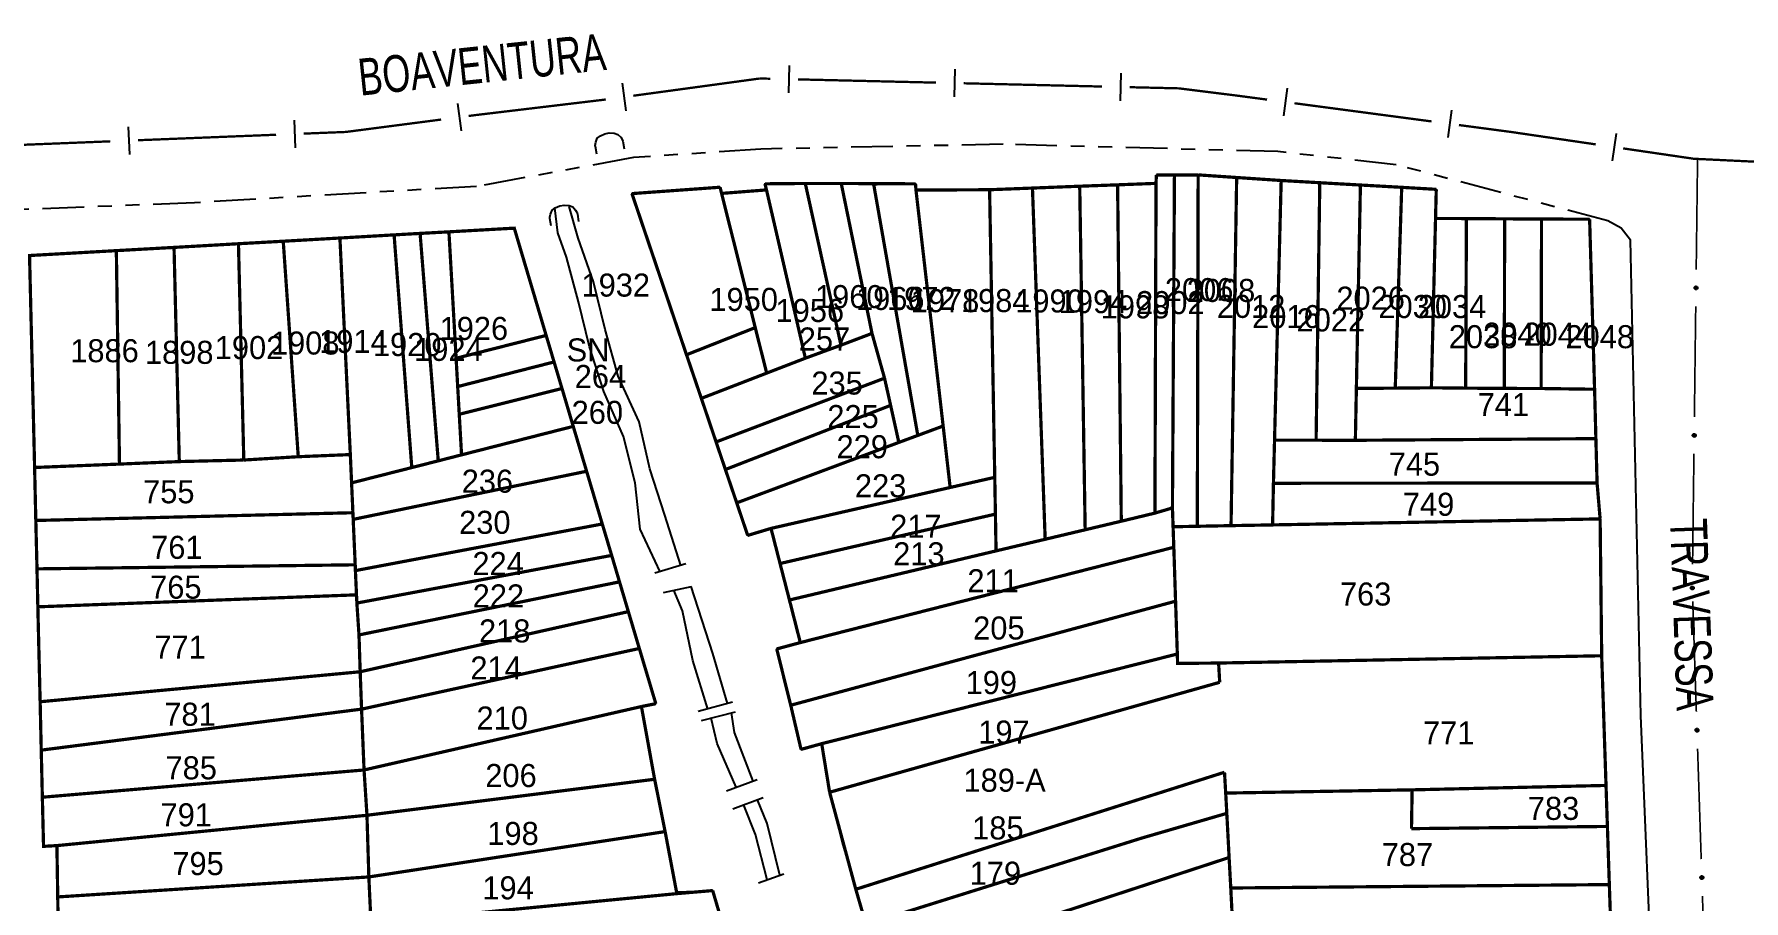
# Model space of a CAD drawing. Extents: x 202481 to 204056, y 4838981 to 4840330.
# Drawn here: x 202910.4 to 203095.9, y 4840071.2 to 4840165.3 of the extents above; entities that cross this region are included whole.
import ezdxf
from ezdxf.enums import TextEntityAlignment as Align

# ---------------------------------------------------------------- set-up
doc = ezdxf.new("R2010")
doc.units = 0
doc.header["$LTSCALE"] = 1.5
doc.header["$MEASUREMENT"] = 0
doc.linetypes.add('TRACO_25', pattern=[8, 3, -1, 1, -1, 1, -1])
for name, color, linetype in [('CD_MALHA_LOTES', 7, 'CONTINUOUS'), ('HD-CURSO-PERENE', 170, 'CONTINUOUS'), ('LM-LIM-SETORES-BAIRROS', 250, 'CONTINUOUS'), ('RU-QUADRA', 210, 'CONTINUOUS'), ('SV-EIXO-RUA-PAV', 20, 'CONTINUOUS'), ('SV-ESTIVAS', 7, 'CONTINUOUS'), ('SV-PONTE-BUEIRO', 251, 'CONTINUOUS'), ('SV-RUA-NAO-PAV', 7, 'CONTINUOUS'), ('SV-RUA-PAVIM', 7, 'CONTINUOUS'), ('SV-TXT-RUA-PAV', 7, 'CONTINUOUS'), ('Th_NmrPort', 1, 'CONTINUOUS')]:
    doc.layers.add(name, color=color, linetype=linetype)
doc.styles.add('ARIAL', font='ARIAL.SHX')

# ---------------------------------------------------------------- blocks, each defined once
blk = doc.blocks.new('COD119', base_point=(203350.85, 4840079.89))
at = {"layer": 'SV-PONTE-BUEIRO'}
blk.add_lwpolyline([(203349.34, 4840077.89), (203349.34, 4840078.723333), (203349.34, 4840078.848333), (203349.465833, 4840079.181667), (203349.7175, 4840079.556667), (203350.095, 4840079.765), (203350.598333, 4840079.89), (203351.101667, 4840079.89), (203351.605, 4840079.765), (203351.9825, 4840079.556667), (203352.234167, 4840079.181667), (203352.36, 4840078.848333), (203352.36, 4840078.723333), (203352.36, 4840077.89)], dxfattribs=at)

msp = doc.modelspace()

# ---------------------------------------------------------------- linework, layer by layer
at = {"layer": 'CD_MALHA_LOTES', "linetype": 'Continuous', "const_width": 0.35, "flags": 128}
for points in [[(202989.69, 4840149.03), (202994.07, 4840149.07)], [(202989.86, 4840148.37), (202989.69, 4840149.03)], [(202994.07, 4840149.07), (202997.97, 4840149.07)], [(202997.94, 4840131.52), (202994.07, 4840149.07)], [(203001.31, 4840132.8), (202997.97, 4840149.07)], [(202997.97, 4840149.07), (203001.48, 4840149.05)], [(203006.28, 4840121.73), (203001.48, 4840149.05)], [(203001.48, 4840149.05), (203006.03, 4840149.03)], [(203006.03, 4840149.03), (203006.08, 4840148.35)], [(203027.96, 4840148.92), (203032.13, 4840149.08)], [(203032.01, 4840113.3), (203032.13, 4840149.08)], [(203032.13, 4840149.08), (203032.17, 4840149.98)], [(203032.17, 4840149.98), (203034.13, 4840149.99)], [(203033.91, 4840113.86), (203034.13, 4840149.99)], [(203034.13, 4840149.99), (203036.7, 4840150)], [(203036.7, 4840150), (203036.61, 4840111.87)], [(203036.7, 4840150), (203040.88, 4840149.715)], [(203040.27, 4840111.94), (203040.88, 4840149.715)], [(203040.88, 4840149.715), (203045.71, 4840149.39)], [(203044.99, 4840121.21), (203045.71, 4840149.39)], [(203045.71, 4840149.39), (203049.9, 4840149.15)], [(203049.5, 4840121.21), (203049.9, 4840149.15)], [(203049.9, 4840149.15), (203051.1, 4840149.08)], [(203051.1, 4840149.08), (203054.31, 4840148.9)], [(202975.26, 4840147.97), (202984.82, 4840148.66)], [(202975.26, 4840147.97), (202981.18, 4840130.48)], [(202984.82, 4840148.66), (202984.99, 4840147.99)], [(202984.99, 4840147.99), (202989.86, 4840148.37)], [(202988.64, 4840133.43), (202984.99, 4840147.99)], [(202994.08, 4840130.11), (202989.86, 4840148.37)], [(203006.08, 4840148.35), (203014.07, 4840148.39)], [(203009.03, 4840122.75), (203006.08, 4840148.35)], [(203014.07, 4840148.39), (203018.72, 4840148.57)], [(203014.63, 4840117.18), (203014.07, 4840148.39)], [(203018.72, 4840148.57), (203023.85, 4840148.77)], [(203020.1, 4840110.46), (203018.72, 4840148.57)], [(203023.85, 4840148.77), (203027.96, 4840148.92)], [(203024.44, 4840111.49), (203023.85, 4840148.77)], [(203028.36, 4840112.42), (203027.96, 4840148.92)], [(203053.87, 4840126.83), (203054.31, 4840148.9)], [(203054.31, 4840148.9), (203058.79, 4840148.65)], [(203058.79, 4840148.65), (203058.09, 4840126.86)], [(203058.79, 4840148.65), (203062.54, 4840148.43)], [(203062.54, 4840148.43), (203062.46, 4840145.27)], [(203062.01, 4840126.9), (203062.46, 4840145.27)], [(203062.46, 4840145.27), (203065.81, 4840145.26)], [(202949.45, 4840143.49), (202943.57, 4840143.15)], [(202952.27, 4840143.65), (202949.45, 4840143.49)], [(202949.45, 4840143.49), (202951.37, 4840118.24)], [(202955.4, 4840143.82), (202952.27, 4840143.65)], [(202954.24, 4840118.97), (202952.27, 4840143.65)], [(202965.95, 4840132.58), (202962.49, 4840144.22), (202955.4, 4840143.82)], [(202956.18, 4840130.1), (202955.4, 4840143.82)], [(203065.73, 4840126.86), (203065.81, 4840145.26)], [(203065.81, 4840145.26), (203069.96, 4840145.23)], [(203069.92, 4840126.83), (203069.96, 4840145.23)], [(203069.96, 4840145.23), (203073.96, 4840145.21)], [(203073.92, 4840126.82), (203073.96, 4840145.21)], [(203073.96, 4840145.21), (203079.18, 4840145.19)], [(203079.18, 4840145.19), (203079.72, 4840126.74)], [(202919.31, 4840141.78), (202909.89, 4840141.25), (202910.44, 4840118.25)], [(202925.57, 4840142.13), (202919.31, 4840141.78)], [(202919.65, 4840118.62), (202919.31, 4840141.78)], [(202932.56, 4840142.53), (202925.57, 4840142.13)], [(202926.14, 4840118.89), (202925.57, 4840142.13)], [(202937.42, 4840142.8), (202932.56, 4840142.53)], [(202933.14, 4840119.06), (202932.56, 4840142.53)], [(202943.57, 4840143.15), (202937.42, 4840142.8)], [(202939.05, 4840119.42), (202937.42, 4840142.8)], [(202944.7, 4840119.65), (202943.57, 4840143.15)], [(202956.18, 4840130.1), (202965.95, 4840132.58)], [(202966.81, 4840129.7), (202965.95, 4840132.58)], [(202981.18, 4840130.48), (202988.64, 4840133.43)], [(202989.88, 4840128.49), (202988.64, 4840133.43)], [(203001.31, 4840132.8), (202997.94, 4840131.52)], [(203002.67, 4840127.94), (203001.31, 4840132.8)], [(202982.79, 4840125.75), (202981.18, 4840130.48)], [(202994.08, 4840130.11), (202997.94, 4840131.52)], [(202956.35, 4840127.03), (202956.18, 4840130.1)], [(202956.35, 4840127.03), (202966.81, 4840129.7)], [(202966.81, 4840129.7), (202967.67, 4840126.82)], [(202989.88, 4840128.49), (202994.08, 4840130.11)], [(202956.52, 4840124.02), (202956.35, 4840127.03)], [(202967.67, 4840126.82), (202956.52, 4840124.02)], [(202968.89, 4840122.71), (202967.67, 4840126.82)], [(202989.88, 4840128.49), (202982.79, 4840125.75)], [(203002.67, 4840127.94), (202984.39, 4840121.02)], [(203003.33, 4840124.99), (203002.67, 4840127.94)], [(203053.87, 4840126.83), (203053.76, 4840121.2)], [(203058.09, 4840126.86), (203053.87, 4840126.83)], [(203062.01, 4840126.9), (203058.09, 4840126.86)], [(203065.73, 4840126.86), (203062.01, 4840126.9)], [(203069.92, 4840126.83), (203065.73, 4840126.86)], [(203073.92, 4840126.82), (203069.92, 4840126.83)], [(203079.72, 4840126.74), (203073.92, 4840126.82)], [(203079.72, 4840126.74), (203079.86, 4840121.38)], [(202984.39, 4840121.02), (202982.79, 4840125.75)], [(202985.4, 4840118.03), (203003.33, 4840124.99)], [(203004.22, 4840120.97), (203003.33, 4840124.99)], [(202956.77, 4840119.62), (202956.52, 4840124.02)], [(202968.89, 4840122.71), (202956.77, 4840119.62)], [(202970.34, 4840117.84), (202968.89, 4840122.71)], [(203006.28, 4840121.73), (203004.22, 4840120.97)], [(203009.03, 4840122.75), (203006.28, 4840121.73)], [(203009.79, 4840116.08), (203009.03, 4840122.75)], [(203044.87, 4840116.54), (203044.99, 4840121.21)], [(203049.5, 4840121.21), (203044.99, 4840121.21)], [(203053.76, 4840121.2), (203049.5, 4840121.21)], [(203079.86, 4840121.38), (203053.76, 4840121.2)], [(203079.86, 4840121.38), (203079.99, 4840116.57)], [(202939.05, 4840119.42), (202933.14, 4840119.06)], [(202944.7, 4840119.65), (202939.05, 4840119.42)], [(202944.836255, 4840116.57939), (202944.7, 4840119.65)], [(202956.77, 4840119.62), (202954.24, 4840118.97)], [(202985.4, 4840118.03), (202984.39, 4840121.02)], [(202986.63, 4840114.41), (203004.22, 4840120.97)], [(202910.44, 4840118.25), (202919.65, 4840118.62)], [(202910.44, 4840118.25), (202910.57, 4840112.5)], [(202926.14, 4840118.89), (202919.65, 4840118.62)], [(202933.14, 4840119.06), (202926.14, 4840118.89)], [(202944.836255, 4840116.57939), (202951.37, 4840118.24)], [(202970.34, 4840117.84), (202945.01, 4840112.62)], [(202951.37, 4840118.24), (202954.24, 4840118.97)], [(202972.04, 4840112.12), (202970.34, 4840117.84)], [(202986.63, 4840114.41), (202985.4, 4840118.03)], [(202944.98, 4840113.34), (202944.836255, 4840116.57939)], [(202990.35, 4840111.64), (203009.79, 4840116.08)], [(203014.63, 4840117.18), (203009.79, 4840116.08)], [(203014.7, 4840113.19), (203014.63, 4840117.18)], [(203044.78, 4840112.02), (203044.87, 4840116.54)], [(203079.99, 4840116.57), (203044.87, 4840116.54)], [(203079.99, 4840116.57), (203080.32, 4840112.67)], [(202987.82, 4840110.88), (202986.63, 4840114.41)], [(203033.91, 4840113.86), (203032.01, 4840113.3)], [(203033.98, 4840111.82), (203033.91, 4840113.86)], [(202910.57, 4840112.5), (202944.98, 4840113.34)], [(202910.57, 4840112.5), (202910.7, 4840107.25)], [(202945.01, 4840112.62), (202944.98, 4840113.34)], [(202945.23, 4840107.69), (202945.01, 4840112.62)], [(202945.25, 4840107.06), (202972.04, 4840112.12)], [(202973.06, 4840108.71), (202972.04, 4840112.12)], [(202991.33, 4840107.83), (203014.7, 4840113.19)], [(203014.77, 4840109.2), (203014.7, 4840113.19)], [(203028.36, 4840112.42), (203024.44, 4840111.49)], [(203032.01, 4840113.3), (203028.36, 4840112.42)], [(203040.27, 4840111.94), (203036.61, 4840111.87)], [(203044.78, 4840112.02), (203040.27, 4840111.94)], [(203080.32, 4840112.67), (203044.78, 4840112.02)], [(203080.32, 4840112.67), (203080.49, 4840097.82)], [(202990.35, 4840111.64), (202987.82, 4840110.88)], [(202991.33, 4840107.83), (202990.35, 4840111.64)], [(203020.1, 4840110.46), (203014.77, 4840109.2)], [(203024.44, 4840111.49), (203020.1, 4840110.46)], [(203036.61, 4840111.87), (203033.98, 4840111.82)], [(203034.06, 4840109.59), (203033.98, 4840111.82)], [(202945.41, 4840103.54), (202973.06, 4840108.71)], [(202973.91, 4840105.84), (202973.06, 4840108.71)], [(202992.35, 4840103.87), (203014.77, 4840109.2)], [(203034.06, 4840109.59), (202993.53, 4840099.25)], [(203034.25, 4840103.74), (203034.06, 4840109.59)], [(202910.7, 4840107.25), (202945.23, 4840107.69)], [(202910.7, 4840107.25), (202910.79, 4840103.13)], [(202945.25, 4840107.06), (202945.23, 4840107.69)], [(202945.37, 4840104.43), (202945.25, 4840107.06)], [(202992.35, 4840103.87), (202991.33, 4840107.83)], [(202973.91, 4840105.84), (202945.64, 4840100.08)], [(202974.87, 4840102.61), (202973.91, 4840105.84)], [(202910.79, 4840103.13), (202945.37, 4840104.43)], [(202910.79, 4840103.13), (202911.04, 4840092.83)], [(202945.64, 4840100.08), (202945.41, 4840103.54)], [(202945.77, 4840096.083333), (202974.87, 4840102.61)], [(202976.06, 4840098.61), (202974.87, 4840102.61)], [(202993.53, 4840099.25), (202992.35, 4840103.87)], [(202992.49, 4840092.45), (203034.25, 4840103.74)], [(203034.44, 4840098.01), (203034.25, 4840103.74)], [(202945.64, 4840100.08), (202945.77, 4840096.083333)], [(202990.97, 4840098.56), (202993.53, 4840099.25)], [(202945.92, 4840092.03), (202946.03, 4840092.05), (202976.06, 4840098.61)], [(202977.85, 4840092.62), (202976.06, 4840098.61)], [(202992.49, 4840092.45), (202990.97, 4840098.56)], [(202995.85, 4840088.28), (203034.44, 4840098.01)], [(203034.44, 4840098.01), (203034.47, 4840096.99), (203038.92, 4840097.03)], [(203038.92, 4840097.03), (203080.49, 4840097.82)], [(203080.49, 4840097.82), (203080.96, 4840083.75)], [(202945.77, 4840096.083333), (202911.04, 4840092.83)], [(202945.92, 4840092.03), (202945.77, 4840096.083333)], [(203039.04, 4840094.94), (203038.92, 4840097.03)], [(203039.04, 4840094.94), (202996.71, 4840083.01)], [(202911.04, 4840092.83), (202911.16, 4840087.58)], [(202911.16, 4840087.58), (202945.92, 4840092.03)], [(202946.189, 4840085.427), (202945.92, 4840092.03)], [(202946.189, 4840085.427), (202976.29, 4840092.31)], [(202976.29, 4840092.31), (202977.85, 4840092.62)], [(202977.72, 4840084.42), (202976.29, 4840092.31)], [(202993.61, 4840087.66), (202992.49, 4840092.45)], [(202995.85, 4840088.28), (202993.61, 4840087.66)], [(202996.71, 4840083.01), (202995.85, 4840088.28)], [(202911.16, 4840087.58), (202911.28, 4840082.47)], [(202911.28, 4840082.47), (202946.189, 4840085.427)], [(202946.505714, 4840080.511429), (202946.189, 4840085.427)], [(202946.505714, 4840080.511429), (202977.72, 4840084.42)], [(202978.86, 4840078.74), (202977.72, 4840084.42)], [(203039.56, 4840085.18), (202999.55, 4840072.48)], [(203039.69, 4840082.92), (203039.56, 4840085.18)], [(202911.28, 4840082.47), (202911.41, 4840077.14), (202912.86, 4840077.22)], [(202999.55, 4840072.48), (202996.71, 4840083.01)], [(203039.69, 4840082.92), (203059.92, 4840083.27)], [(203039.81, 4840080.72), (203039.69, 4840082.92)], [(203059.85, 4840079.06), (203059.92, 4840083.27)], [(203059.92, 4840083.27), (203080.96, 4840083.75)], [(203080.96, 4840083.75), (203081.11, 4840079.3)], [(202912.86, 4840077.22), (202946.505714, 4840080.511429)], [(202946.71, 4840073.82), (202946.505714, 4840080.511429)], [(203000.66, 4840068.66), (203030.59, 4840078.04), (203039.81, 4840080.72)], [(203040.06, 4840075.93), (203039.81, 4840080.72)], [(202946.71, 4840073.82), (202978.86, 4840078.74)], [(202980.1325, 4840072.01), (202978.86, 4840078.74)], [(203081.11, 4840079.3), (203059.85, 4840079.06)], [(203081.11, 4840079.3), (203081.32, 4840072.99)], [(202912.86, 4840077.22), (202912.95, 4840071.65)], [(203002.21, 4840063.51), (203040.06, 4840075.93)], [(203040.06, 4840075.93), (203040.24, 4840072.62)], [(202912.95, 4840071.65), (202946.71, 4840073.82)], [(202946.94, 4840068.81), (202946.71, 4840073.82)], [(203040.24, 4840072.62), (203081.32, 4840072.99)], [(203081.32, 4840072.99), (203081.53, 4840066.85)], [(202912.95, 4840071.65), (202913.03, 4840066.09)], [(202980.1325, 4840072.01), (202946.94, 4840068.81)], [(202984.02, 4840072.34), (202980.1325, 4840072.01)], [(202985.9, 4840065.97), (202984.02, 4840072.34)], [(203000.66, 4840068.66), (202999.55, 4840072.48)], [(203040.54, 4840066.7), (203040.24, 4840072.62)]]:
    msp.add_lwpolyline(points, dxfattribs=at)
at = {"layer": 'CD_MALHA_LOTES', "linetype": 'Continuous'}
msp.add_lwpolyline([(202945.37, 4840104.43, 0.35, 0.35, 0), (202945.41, 4840103.54, 0.35, 0.35, 0)], format="xyseb", dxfattribs=at)
at = {"layer": 'HD-CURSO-PERENE', "linetype": 'Continuous'}
for points in [[(202978.33, 4840106.94, 3.89), (202976.16, 4840111.56, 3.81), (202975.6, 4840116.6, 3.82), (202974.36, 4840121.63, 3.83), (202972.22, 4840126.51, 3.83), (202970.66, 4840131.33, 3.78), (202969.45, 4840136.22, 3.78), (202968.17, 4840141.07, 3.77), (202967.2, 4840143.7, 3.73), (202966.9, 4840146.42, 3.74)], [(202980.58, 4840107.63, 3.98), (202978.84, 4840113.07, 3.96), (202977.19, 4840118.12, 3.95), (202976.05, 4840123.22, 3.95), (202973.76, 4840128.15, 3.95), (202972.36, 4840133.24, 3.92), (202971.1, 4840138.4, 3.89), (202969.42, 4840143.15, 3.84), (202968.44, 4840146.57, 3.77)], [(202983.48, 4840092.04, 3.84), (202981.86, 4840097.29, 3.85), (202980.76, 4840102.7, 3.9), (202979.79, 4840104.93, 3.89)], [(202985.63, 4840092.64, 3.98), (202984.02, 4840098.07, 3.98), (202981.7, 4840105.33, 3.98)], [(202986.56, 4840083.55, 3.86), (202984.52, 4840088.29, 3.82), (202983.84, 4840091.05, 3.82)], [(202988.42, 4840084.23, 3.98), (202986.39, 4840089.48, 3.98), (202986.05, 4840091.61, 3.98)], [(202989.92, 4840073.51, 3.84), (202988.67, 4840078.41, 3.86), (202987.4, 4840081.6, 3.86)], [(202991.3, 4840074.01, 3.97), (202989.95, 4840079.63, 3.96), (202988.9, 4840082.17, 3.96)]]:
    msp.add_polyline3d(points, dxfattribs=at)
at = {"layer": 'LM-LIM-SETORES-BAIRROS', "const_width": 0.25}
for points in [[(202989.14, 4840160.46), (202975.3971, 4840158.586711)], [(202989.269978, 4840160.456944), (202989.14, 4840160.46)], [(202990.269701, 4840160.433408), (202989.269978, 4840160.456944)], [(203008.264715, 4840160.009762), (202993.26887, 4840160.362801)], [(203026.259729, 4840159.586115), (203011.263884, 4840159.939154)], [(203034.59, 4840159.39), (203029.258898, 4840159.515507)], [(203035.252316, 4840159.307618), (203034.59, 4840159.39)], [(203040.7, 4840158.63), (203035.252316, 4840159.307618)], [(203041.205907, 4840158.562918), (203040.7, 4840158.63)], [(203044.179876, 4840158.168574), (203041.205907, 4840158.562918)], [(202958.29, 4840156.49), (202957.53185, 4840156.391322)], [(202958.523789, 4840156.517954), (202958.29, 4840156.49)], [(202972.34, 4840158.17), (202958.523789, 4840156.517954)], [(202972.424588, 4840158.181529), (202972.34, 4840158.17)], [(203062.023691, 4840155.80251), (203047.153845, 4840157.77423)], [(202944.23, 4840154.66), (202939.647687, 4840154.477332)], [(202944.640585, 4840154.713439), (202944.23, 4840154.66)], [(202954.556942, 4840156.004118), (202944.640585, 4840154.713439)], [(203070.64, 4840154.66), (203064.997661, 4840155.408166)], [(203070.945011, 4840154.615264), (203070.64, 4840154.66)], [(203079.849736, 4840153.309177), (203070.945011, 4840154.615264)], [(202918.664353, 4840153.640861), (202903.676257, 4840153.043381)], [(202936.650068, 4840154.357836), (202921.661972, 4840153.760357)], [(203090.48, 4840151.75), (203082.817978, 4840152.873815)], [(203090.735709, 4840151.737811), (203090.48, 4840151.75)], [(203097.727768, 4840151.404473), (203090.735709, 4840151.737811)]]:
    msp.add_lwpolyline(points, dxfattribs=at)
at = {"layer": 'LM-LIM-SETORES-BAIRROS'}
for points in [[(202992.304451, 4840161.885921), (202992.233843, 4840158.886752)], [(203010.299465, 4840161.462274), (203010.228857, 4840158.463105)], [(203028.294478, 4840161.038628), (203028.223871, 4840158.039459)], [(202974.203672, 4840159.937907), (202974.608853, 4840156.965395)], [(203046.359694, 4840159.392663), (203045.96535, 4840156.418694)], [(202956.346612, 4840157.749708), (202956.733816, 4840154.7748)], [(203064.20351, 4840157.026599), (203063.809165, 4840154.052629)], [(202920.603018, 4840155.219334), (202920.722514, 4840152.221715)], [(202938.588733, 4840155.93631), (202938.708229, 4840152.938691)], [(203082.046245, 4840154.503057), (203081.610883, 4840151.534815)]]:
    msp.add_lwpolyline(points, dxfattribs=at)
at = {"layer": 'RU-QUADRA', "linetype": 'Continuous', "const_width": 0.18, "flags": 128}
msp.add_lwpolyline([(203081.53, 4840066.85), (203081.32, 4840072.99), (203081.11, 4840079.3), (203080.96, 4840083.75), (203080.76, 4840089.86), (203080.49, 4840097.82), (203080.32, 4840112.67), (203079.99, 4840116.57), (203079.86, 4840121.38), (203079.72, 4840126.74), (203079.18, 4840145.19), (203073.96, 4840145.21), (203069.96, 4840145.23), (203065.81, 4840145.26), (203062.46, 4840145.27), (203062.54, 4840148.43), (203058.79, 4840148.65), (203054.31, 4840148.9), (203049.9, 4840149.15), (203045.71, 4840149.39), (203040.73, 4840149.73), (203036.7, 4840150), (203034.13, 4840149.99), (203032.17, 4840149.98), (203032.13, 4840149.08), (203027.96, 4840148.92), (203023.85, 4840148.77), (203018.72, 4840148.57), (203014.07, 4840148.39), (203006.08, 4840148.35), (203006.03, 4840149.03), (203001.51, 4840148.93), (202997.97, 4840149.07), (202995.27, 4840149.05), (202994.07, 4840149.07), (202989.69, 4840149.03), (202989.86, 4840148.37), (202984.99, 4840147.99), (202984.82, 4840148.66), (202975.26, 4840147.97), (202981.18, 4840130.48), (202982.79, 4840125.75), (202984.39, 4840121.02), (202985.4, 4840118.03), (202986.63, 4840114.41), (202987.82, 4840110.88), (202990.35, 4840111.64), (202991.33, 4840107.83), (202992.35, 4840103.87), (202993.53, 4840099.25), (202990.97, 4840098.56), (202992.49, 4840092.45), (202993.61, 4840087.66), (202995.85, 4840088.28), (202996.71, 4840083.01), (202998.07, 4840077.54), (202999.55, 4840072.48), (203000.66, 4840068.66)], dxfattribs=at)
at = {"layer": 'RU-QUADRA', "linetype": 'Continuous'}
msp.add_lwpolyline([(202913.03, 4840066.09, 0.18, 0.18, 0), (202912.95, 4840071.65, 0.18, 0.18, 0), (202912.86, 4840077.22, 0.18, 0.18, 0), (202911.41, 4840077.14, 0.18, 0.18, 0), (202911.28, 4840082.47, 0.18, 0.18, 0), (202911.16, 4840087.58, 0.18, 0.18, 0), (202911.04, 4840092.83, 0.18, 0.18, 0), (202910.79, 4840103.13, 0.18, 0.18, 0), (202910.7, 4840107.25, 0.18, 0.18, 0), (202910.57, 4840112.5, 0.18, 0.18, 0), (202910.44, 4840118.25, 0.18, 0.18, 0), (202909.89, 4840141.25, 0.18, 0.18, 0), (202919.31, 4840141.78, 0.18, 0.18, 0), (202925.57, 4840142.13, 0.18, 0.18, 0), (202932.56, 4840142.53, 0.18, 0.18, 0), (202937.42, 4840142.8, 0.18, 0.18, 0), (202943.57, 4840143.15, 0.18, 0.18, 0), (202949.45, 4840143.49, 0.18, 0.18, 0), (202952.27, 4840143.65, 0.18, 0.18, 0), (202955.4, 4840143.82, 0.18, 0.18, 0), (202962.49, 4840144.22, 0.18, 0.18, 0), (202965.95, 4840132.58, 0.18, 0.18, 0), (202966.81, 4840129.7, 0.18, 0.18, 0), (202967.67, 4840126.82, 0.18, 0.18, 0), (202968.89, 4840122.71, 0.18, 0.18, 0), (202970.34, 4840117.84, 0.18, 0.18, 0), (202972.04, 4840112.12, 0.18, 0.18, 0), (202973.06, 4840108.71, 0.18, 0.18, 0), (202973.91, 4840105.84, 0.18, 0.18, 0), (202974.87, 4840102.61, 0.18, 0.18, 0), (202976.06, 4840098.61, 0.18, 0.18, 0), (202977.85, 4840092.62, 0.18, 0.18, 0), (202976.29, 4840092.31, 0.18, 0.18, 0), (202977.72, 4840084.42, 0.18, 0.18, 0), (202978.86, 4840078.74, 0.18, 0.18, 0), (202980.11, 4840072.18, 0.18, 0.18, 0), (202984.02, 4840072.34, 0.18, 0.18, 0), (202985.9, 4840065.97, 0.18, 0.18, 0)], format="xyseb", dxfattribs=at)
at = {"layer": 'SV-EIXO-RUA-PAV', "const_width": 0.18}
for points in [[(203090.89, 4840151.39), (203090.746217, 4840139.730997)], [(203090.900817, 4840151.729938), (203090.89, 4840151.39)], [(203090.696892, 4840135.731301), (203090.548915, 4840123.732213)], [(203090.49959, 4840119.732517), (203090.351613, 4840107.73343)], [(203090.367348, 4840103.734405), (203090.762907, 4840091.740927)], [(203090.89476, 4840087.7431), (203091.290319, 4840075.749621)], [(203091.422172, 4840071.751795), (203091.586989, 4840066.754512)]]:
    msp.add_lwpolyline(points, dxfattribs=at)
at = {"layer": 'SV-EIXO-RUA-PAV'}
for points in [[(203090.833399, 4840137.873461), (203090.868046, 4840137.838941), (203090.890764, 4840137.802188), (203090.90089, 4840137.76608), (203090.901517, 4840137.73184), (203090.898214, 4840137.696738), (203090.887076, 4840137.662083), (203090.866194, 4840137.626358), (203090.83181, 4840137.591359), (203090.79263, 4840137.570561), (203090.757762, 4840137.55874), (203090.722096, 4840137.556029), (203090.68805, 4840137.559809), (203090.652434, 4840137.57257), (203090.616437, 4840137.594085), (203090.582081, 4840137.629511), (203090.560056, 4840137.665696), (203090.551179, 4840137.700878), (203090.548681, 4840137.736751), (203090.552483, 4840137.772547), (203090.563612, 4840137.806503), (203090.58534, 4840137.842707), (203090.620756, 4840137.876153), (203090.656594, 4840137.898533), (203090.691642, 4840137.907902), (203090.727016, 4840137.909565), (203090.762263, 4840137.906681), (203090.797565, 4840137.896935), (203090.833399, 4840137.873461)], [(203090.636096, 4840121.874677), (203090.670743, 4840121.840158), (203090.693462, 4840121.803405), (203090.703587, 4840121.767297), (203090.704215, 4840121.733057), (203090.700912, 4840121.697955), (203090.689774, 4840121.663299), (203090.668892, 4840121.627574), (203090.634508, 4840121.592576), (203090.595328, 4840121.571777), (203090.56046, 4840121.559956), (203090.524794, 4840121.557246), (203090.490748, 4840121.561026), (203090.455132, 4840121.573786), (203090.419135, 4840121.595302), (203090.384779, 4840121.630728), (203090.362754, 4840121.666912), (203090.353877, 4840121.702094), (203090.351379, 4840121.737968), (203090.355181, 4840121.773764), (203090.36631, 4840121.807719), (203090.388038, 4840121.843924), (203090.423453, 4840121.87737), (203090.459292, 4840121.89975), (203090.49434, 4840121.909118), (203090.529714, 4840121.910782), (203090.564961, 4840121.907897), (203090.600263, 4840121.898151), (203090.636096, 4840121.874677)], [(203090.425285, 4840105.317231), (203090.461459, 4840105.284316), (203090.485819, 4840105.248629), (203090.497569, 4840105.213017), (203090.499747, 4840105.17884), (203090.498037, 4840105.143625), (203090.488479, 4840105.108501), (203090.469236, 4840105.071867), (203090.436472, 4840105.035347), (203090.398275, 4840105.012795), (203090.363978, 4840104.999407), (203090.328471, 4840104.995085), (203090.294289, 4840104.997319), (203090.258132, 4840105.008453), (203090.221197, 4840105.028317), (203090.185272, 4840105.062151), (203090.161631, 4840105.097301), (203090.15117, 4840105.132045), (203090.14705, 4840105.167768), (203090.149227, 4840105.2037), (203090.158807, 4840105.238124), (203090.178874, 4840105.275276), (203090.212738, 4840105.310291), (203090.247526, 4840105.334271), (203090.282114, 4840105.345217), (203090.317376, 4840105.348481), (203090.352717, 4840105.347195), (203090.388425, 4840105.339058), (203090.425285, 4840105.317231)], [(203090.934118, 4840089.889244), (203090.970293, 4840089.856329), (203090.994652, 4840089.820643), (203091.006402, 4840089.785031), (203091.00858, 4840089.750854), (203091.00687, 4840089.715638), (203090.997313, 4840089.680514), (203090.97807, 4840089.64388), (203090.945306, 4840089.60736), (203090.907108, 4840089.584809), (203090.872811, 4840089.571421), (203090.837304, 4840089.567098), (203090.803122, 4840089.569333), (203090.766965, 4840089.580467), (203090.730031, 4840089.60033), (203090.694106, 4840089.634164), (203090.670464, 4840089.669314), (203090.660003, 4840089.704058), (203090.655883, 4840089.739782), (203090.65806, 4840089.775713), (203090.667641, 4840089.810137), (203090.687707, 4840089.847289), (203090.721571, 4840089.882304), (203090.75636, 4840089.906284), (203090.790948, 4840089.91723), (203090.826209, 4840089.920494), (203090.861551, 4840089.919209), (203090.897258, 4840089.911071), (203090.934118, 4840089.889244)], [(203091.46153, 4840073.897939), (203091.497705, 4840073.865024), (203091.522064, 4840073.829338), (203091.533815, 4840073.793726), (203091.535992, 4840073.759549), (203091.534282, 4840073.724333), (203091.524725, 4840073.689209), (203091.505482, 4840073.652575), (203091.472718, 4840073.616055), (203091.434521, 4840073.593504), (203091.400223, 4840073.580116), (203091.364717, 4840073.575793), (203091.330534, 4840073.578028), (203091.294378, 4840073.589162), (203091.257443, 4840073.609025), (203091.221518, 4840073.642859), (203091.197877, 4840073.678009), (203091.187416, 4840073.712753), (203091.183296, 4840073.748477), (203091.185473, 4840073.784408), (203091.195053, 4840073.818832), (203091.215119, 4840073.855984), (203091.248983, 4840073.890999), (203091.283772, 4840073.914979), (203091.31836, 4840073.925925), (203091.353621, 4840073.929189), (203091.388963, 4840073.927904), (203091.424671, 4840073.919766), (203091.46153, 4840073.897939)]]:
    msp.add_lwpolyline(points, close=True, dxfattribs=at)
for points in [[(203090.552483, 4840137.772547), (203090.560056, 4840137.665696)], [(203090.55863, 4840137.785178), (203090.570658, 4840137.654025)], [(203090.563612, 4840137.806503), (203090.582081, 4840137.629511)], [(203090.576788, 4840137.819069), (203090.598891, 4840137.619561)], [(203090.58534, 4840137.842707), (203090.616437, 4840137.594085)], [(203090.60453, 4840137.855572), (203090.633962, 4840137.586378)], [(203090.620756, 4840137.876153), (203090.652434, 4840137.57257)], [(203090.637647, 4840137.885185), (203090.669251, 4840137.570932)], [(203090.656594, 4840137.898533), (203090.68805, 4840137.559809)], [(203090.673307, 4840137.899757), (203090.704608, 4840137.560943)], [(203090.691642, 4840137.907902), (203090.722096, 4840137.556029)], [(203090.708866, 4840137.906141), (203090.737338, 4840137.559175)], [(203090.727016, 4840137.909565), (203090.757762, 4840137.55874)], [(203090.745688, 4840137.904322), (203090.77704, 4840137.569602)], [(203090.762263, 4840137.906681), (203090.79263, 4840137.570561)], [(203090.779714, 4840137.89708), (203090.812717, 4840137.585538)], [(203090.797565, 4840137.896935), (203090.83181, 4840137.591359)], [(203090.813673, 4840137.884379), (203090.847164, 4840137.612406)], [(203090.833399, 4840137.873461), (203090.866194, 4840137.626358)], [(203090.851507, 4840137.853891), (203090.876305, 4840137.65162)], [(203090.868046, 4840137.838941), (203090.887076, 4840137.662083)], [(203090.881087, 4840137.818046), (203090.891768, 4840137.688275)], [(203090.890764, 4840137.802188), (203090.898214, 4840137.696738)], [(203090.355181, 4840121.773764), (203090.362754, 4840121.666912)], [(203090.361327, 4840121.786394), (203090.373356, 4840121.655242)], [(203090.36631, 4840121.807719), (203090.384779, 4840121.630728)], [(203090.379485, 4840121.820286), (203090.401588, 4840121.620778)], [(203090.388038, 4840121.843924), (203090.419135, 4840121.595302)], [(203090.407228, 4840121.856789), (203090.436659, 4840121.587594)], [(203090.423453, 4840121.87737), (203090.455132, 4840121.573786)], [(203090.440344, 4840121.886402), (203090.471949, 4840121.572148)], [(203090.459292, 4840121.89975), (203090.490748, 4840121.561026)], [(203090.476004, 4840121.900973), (203090.507306, 4840121.56216)], [(203090.49434, 4840121.909118), (203090.524794, 4840121.557246)], [(203090.511563, 4840121.907358), (203090.540036, 4840121.560392)], [(203090.529714, 4840121.910782), (203090.56046, 4840121.559956)], [(203090.548386, 4840121.905539), (203090.579738, 4840121.570819)], [(203090.564961, 4840121.907897), (203090.595328, 4840121.571777)], [(203090.582412, 4840121.898296), (203090.615415, 4840121.586754)], [(203090.600263, 4840121.898151), (203090.634508, 4840121.592576)], [(203090.616371, 4840121.885596), (203090.649862, 4840121.613622)], [(203090.636096, 4840121.874677), (203090.668892, 4840121.627574)], [(203090.654205, 4840121.855107), (203090.679003, 4840121.652837)], [(203090.670743, 4840121.840158), (203090.689774, 4840121.663299)], [(203090.683784, 4840121.819262), (203090.694466, 4840121.689491)], [(203090.693462, 4840121.803405), (203090.700912, 4840121.697955)], [(203090.149227, 4840105.2037), (203090.161631, 4840105.097301)], [(203090.154795, 4840105.216595), (203090.172751, 4840105.086122)], [(203090.158807, 4840105.238124), (203090.185272, 4840105.062151)], [(203090.1714, 4840105.251274), (203090.202515, 4840105.052972)], [(203090.178874, 4840105.275276), (203090.221197, 4840105.028317)], [(203090.197461, 4840105.288996), (203090.239053, 4840105.021411)], [(203090.212738, 4840105.310291), (203090.258132, 4840105.008453)], [(203090.229202, 4840105.320079), (203090.275006, 4840105.007579)], [(203090.247526, 4840105.334271), (203090.294289, 4840104.997319)], [(203090.264166, 4840105.33625), (203090.310779, 4840104.999202)], [(203090.282114, 4840105.345217), (203090.328471, 4840104.995085)], [(203090.299399, 4840105.344238), (203090.343555, 4840104.998917)], [(203090.317376, 4840105.348481), (203090.363978, 4840104.999407)], [(203090.336266, 4840105.344089), (203090.382745, 4840105.011132)], [(203090.352717, 4840105.347195), (203090.398275, 4840105.012795)], [(203090.370586, 4840105.338394), (203090.417663, 4840105.028667)], [(203090.388425, 4840105.339058), (203090.436472, 4840105.035347)], [(203090.405085, 4840105.327245), (203090.450858, 4840105.057067)], [(203090.425285, 4840105.317231), (203090.469236, 4840105.071867)], [(203090.444261, 4840105.298501), (203090.478193, 4840105.097561)], [(203090.461459, 4840105.284316), (203090.488479, 4840105.108501)], [(203090.475433, 4840105.264032), (203090.49198, 4840105.134878)], [(203090.485819, 4840105.248629), (203090.498037, 4840105.143625)], [(203090.667641, 4840089.810137), (203090.694106, 4840089.634164)], [(203090.680233, 4840089.823288), (203090.711348, 4840089.624985)], [(203090.687707, 4840089.847289), (203090.730031, 4840089.60033)], [(203090.706295, 4840089.86101), (203090.747886, 4840089.593424)], [(203090.721571, 4840089.882304), (203090.766965, 4840089.580467)], [(203090.738036, 4840089.892092), (203090.783839, 4840089.579592)], [(203090.75636, 4840089.906284), (203090.803122, 4840089.569333)], [(203090.772999, 4840089.908263), (203090.819612, 4840089.571215)], [(203090.790948, 4840089.91723), (203090.837304, 4840089.567098)], [(203090.808233, 4840089.916252), (203090.852388, 4840089.570931)], [(203090.826209, 4840089.920494), (203090.872811, 4840089.571421)], [(203090.8451, 4840089.916102), (203090.891578, 4840089.583145)], [(203090.861551, 4840089.919209), (203090.907108, 4840089.584809)], [(203090.879419, 4840089.910408), (203090.926497, 4840089.60068)], [(203090.897258, 4840089.911071), (203090.945306, 4840089.60736)], [(203090.913919, 4840089.899258), (203090.959691, 4840089.62908)], [(203090.934118, 4840089.889244), (203090.97807, 4840089.64388)], [(203090.953094, 4840089.870515), (203090.987026, 4840089.669575)], [(203090.970293, 4840089.856329), (203090.997313, 4840089.680514)], [(203090.984267, 4840089.836046), (203091.000814, 4840089.706891)], [(203090.994652, 4840089.820643), (203091.00687, 4840089.715638)], [(203090.65806, 4840089.775713), (203090.670464, 4840089.669314)], [(203090.663629, 4840089.788609), (203090.681585, 4840089.658135)], [(203091.185473, 4840073.784408), (203091.197877, 4840073.678009)], [(203091.191041, 4840073.797304), (203091.208997, 4840073.66683)], [(203091.195053, 4840073.818832), (203091.221518, 4840073.642859)], [(203091.207646, 4840073.831983), (203091.238761, 4840073.63368)], [(203091.215119, 4840073.855984), (203091.257443, 4840073.609025)], [(203091.233707, 4840073.869705), (203091.275298, 4840073.602119)], [(203091.248983, 4840073.890999), (203091.294378, 4840073.589162)], [(203091.265448, 4840073.900787), (203091.311252, 4840073.588287)], [(203091.283772, 4840073.914979), (203091.330534, 4840073.578028)], [(203091.300412, 4840073.916958), (203091.347025, 4840073.57991)], [(203091.31836, 4840073.925925), (203091.364717, 4840073.575793)], [(203091.335645, 4840073.924947), (203091.3798, 4840073.579626)], [(203091.353621, 4840073.929189), (203091.400223, 4840073.580116)], [(203091.372512, 4840073.924797), (203091.41899, 4840073.59184)], [(203091.388963, 4840073.927904), (203091.434521, 4840073.593504)], [(203091.406831, 4840073.919103), (203091.453909, 4840073.609375)], [(203091.424671, 4840073.919766), (203091.472718, 4840073.616055)], [(203091.441331, 4840073.907953), (203091.487104, 4840073.637775)], [(203091.46153, 4840073.897939), (203091.505482, 4840073.652575)], [(203091.480506, 4840073.87921), (203091.514439, 4840073.67827)], [(203091.497705, 4840073.865024), (203091.524725, 4840073.689209)], [(203091.511679, 4840073.844741), (203091.528226, 4840073.715586)], [(203091.522064, 4840073.829338), (203091.534282, 4840073.724333)]]:
    msp.add_lwpolyline(points, dxfattribs=at)
at = {"layer": 'SV-ESTIVAS', "linetype": 'Continuous'}
for points in [[(202981.12, 4840107.8, 4.28), (202977.74, 4840106.77, 4.28)], [(202978.67, 4840104.7, 4.27), (202981.74, 4840105.34, 4.28)], [(202986.17, 4840092.79, 4.23), (202982.44, 4840091.76, 4.23)], [(202982.81, 4840090.8, 4.22), (202986.51, 4840091.73, 4.23)], [(202985.53, 4840083.18, 4.24), (202988.85, 4840084.39, 4.26)], [(202989.51, 4840082.4, 4.26), (202986.21, 4840081.16, 4.26)], [(202989.01, 4840073.19, 4.23), (202991.74, 4840074.17, 4.15)]]:
    msp.add_polyline3d(points, dxfattribs=at)
at = {"layer": 'SV-RUA-NAO-PAV', "linetype": 'TRACO_25'}
msp.add_polyline3d([(203081.16, 4840145.01, 4.97), (203058.18, 4840151.1, 5.01), (203045.36, 4840152.53, 5.01), (203015.56, 4840153.32, 4.85), (202989.23, 4840152.8, 4.82), (202975.44, 4840151.88, 4.39), (202958.39, 4840148.75, 4.15), (202927.8, 4840146.98, 4.3), (202908.44, 4840146.21, 4.3)], dxfattribs=at)
at = {"layer": 'SV-RUA-PAVIM', "linetype": 'Continuous'}
msp.add_polyline3d([(203032.37, 4839956.92, 4.88), (203032.7, 4839955.22, 4.89), (203034.12, 4839954.86, 4.79), (203088.86, 4839955.9, 5.06), (203089.89, 4839956.63, 5.09), (203090.38, 4839957.96, 5.16), (203088.55, 4840004.17, 5.45), (203086.06, 4840059.15, 5.45), (203084.72, 4840091.35, 5.28), (203083.61, 4840142.9, 4.97), (203082.62, 4840144.22, 4.97), (203081.16, 4840145.01, 4.97)], dxfattribs=at)

# ---------------------------------------------------------------- block references
at = {"layer": 'SV-PONTE-BUEIRO'}
for p, rotation in [((202972.55, 4840154.51, 4.55), 11), ((202967.67, 4840146.67, 3.96), 9)]:
    msp.add_blockref('COD119', p, dxfattribs=dict(at, rotation=rotation))

# ---------------------------------------------------------------- texts
at = {"layer": 'SV-TXT-RUA-PAV', "style": 'ARIAL', "width": 0.7}
for s, rotation, p in [('BOAVENTURA', 6, (202945.782167, 4840158.585467)), ('TRAVESSA', 272, (203087.911622, 4840112.660883))]:
    msp.add_text(s, height=4, rotation=rotation, dxfattribs=at).set_placement(p)
at = {"layer": 'Th_NmrPort', "color": 1}
for s, p in [('1932', (202969.785427, 4840138.044395)), ('1960', (202995.120532, 4840136.791106)), ('2006', (203033.09, 4840137.55)), ('2008', (203035.46, 4840137.46)), ('1950', (202983.667236, 4840136.487977)), ('1956', (202990.839651, 4840135.288042)), ('1966', (202999.570532, 4840136.591106)), ('1972', (203002.940532, 4840136.591106)), ('1978', (203005.513933, 4840136.349655)), ('1984', (203010.957246, 4840136.365008)), ('1990', (203016.849023, 4840136.320917)), ('1994', (203021.57344, 4840136.247437)), ('1998', (203026.129023, 4840135.680917)), ('2002', (203029.959023, 4840136.140917)), ('2012', (203038.73, 4840135.73)), ('2026', (203051.7, 4840136.623333)), ('2030', (203056.26, 4840135.713333)), ('2034', (203060.53, 4840135.713333)), ('1926', (202954.383793, 4840133.338449)), ('2016', (203042.56, 4840134.623333)), ('2022', (203047.38, 4840134.263333)), ('1902', (202929.988381, 4840131.262232)), ('1908', (202936.08652, 4840131.755581)), ('1914', (202941.318381, 4840131.932232)), ('1920', (202947.148381, 4840131.592232)), ('257', (202993.361526, 4840132.193585)), ('2038', (203063.9, 4840132.443333)), ('2040', (203067.63, 4840132.713333)), ('2044', (203072, 4840132.713333)), ('2048', (203076.56, 4840132.443333)), ('1886', (202914.308381, 4840130.922232)), ('1898', (202922.41652, 4840130.745581)), ('1924', (202951.622955, 4840131.067047)), ('SN', (202968.175427, 4840131.004395)), ('264', (202969.045427, 4840128.124395)), ('235', (202994.731526, 4840127.413585)), ('260', (202968.715427, 4840124.234395)), ('225', (202996.461526, 4840123.773585)), ('741', (203067.028882, 4840125.069757)), ('229', (202997.461526, 4840120.503585)), ('745', (203057.378882, 4840118.609757)), ('236', (202956.785427, 4840116.764395)), ('755', (202922.21516, 4840115.615971)), ('223', (202999.455862, 4840116.262925)), ('749', (203058.916667, 4840114.26)), ('230', (202956.506756, 4840112.30004)), ('217', (203003.275427, 4840111.874395)), ('761', (202923.08516, 4840109.585971)), ('224', (202957.951092, 4840107.832218)), ('213', (203003.609022, 4840108.884469)), ('765', (202922.978559, 4840105.262248)), ('211', (203011.658894, 4840105.960532)), ('222', (202957.978638, 4840104.312892)), ('763', (203052.086667, 4840104.52)), ('218', (202958.665427, 4840100.514395)), ('205', (203012.285862, 4840100.832925)), ('771', (202923.436522, 4840098.760485)), ('214', (202957.725427, 4840096.494395)), ('199', (203011.465862, 4840094.912925)), ('781', (202924.514146, 4840091.473061)), ('210', (202958.395427, 4840091.064395)), ('197', (203012.835862, 4840089.542925)), ('771', (203061.096667, 4840089.45)), ('785', (202924.646522, 4840085.660485)), ('206', (202959.344992, 4840084.827246)), ('189-A', (203011.239725, 4840084.316386)), ('783', (203072.476667, 4840081.26)), ('791', (202924.106522, 4840080.560485)), ('198', (202959.567829, 4840078.538473)), ('185', (203012.180636, 4840079.134869)), ('787', (203056.62, 4840076.25)), ('795', (202925.386522, 4840075.270485)), ('179', (203011.910636, 4840074.224869)), ('194', (202959.027829, 4840072.638473))]:
    msp.add_text(s, height=2.5, dxfattribs=at).set_placement(p, align=Align.MIDDLE_LEFT)

doc.saveas('drawing.dxf')
